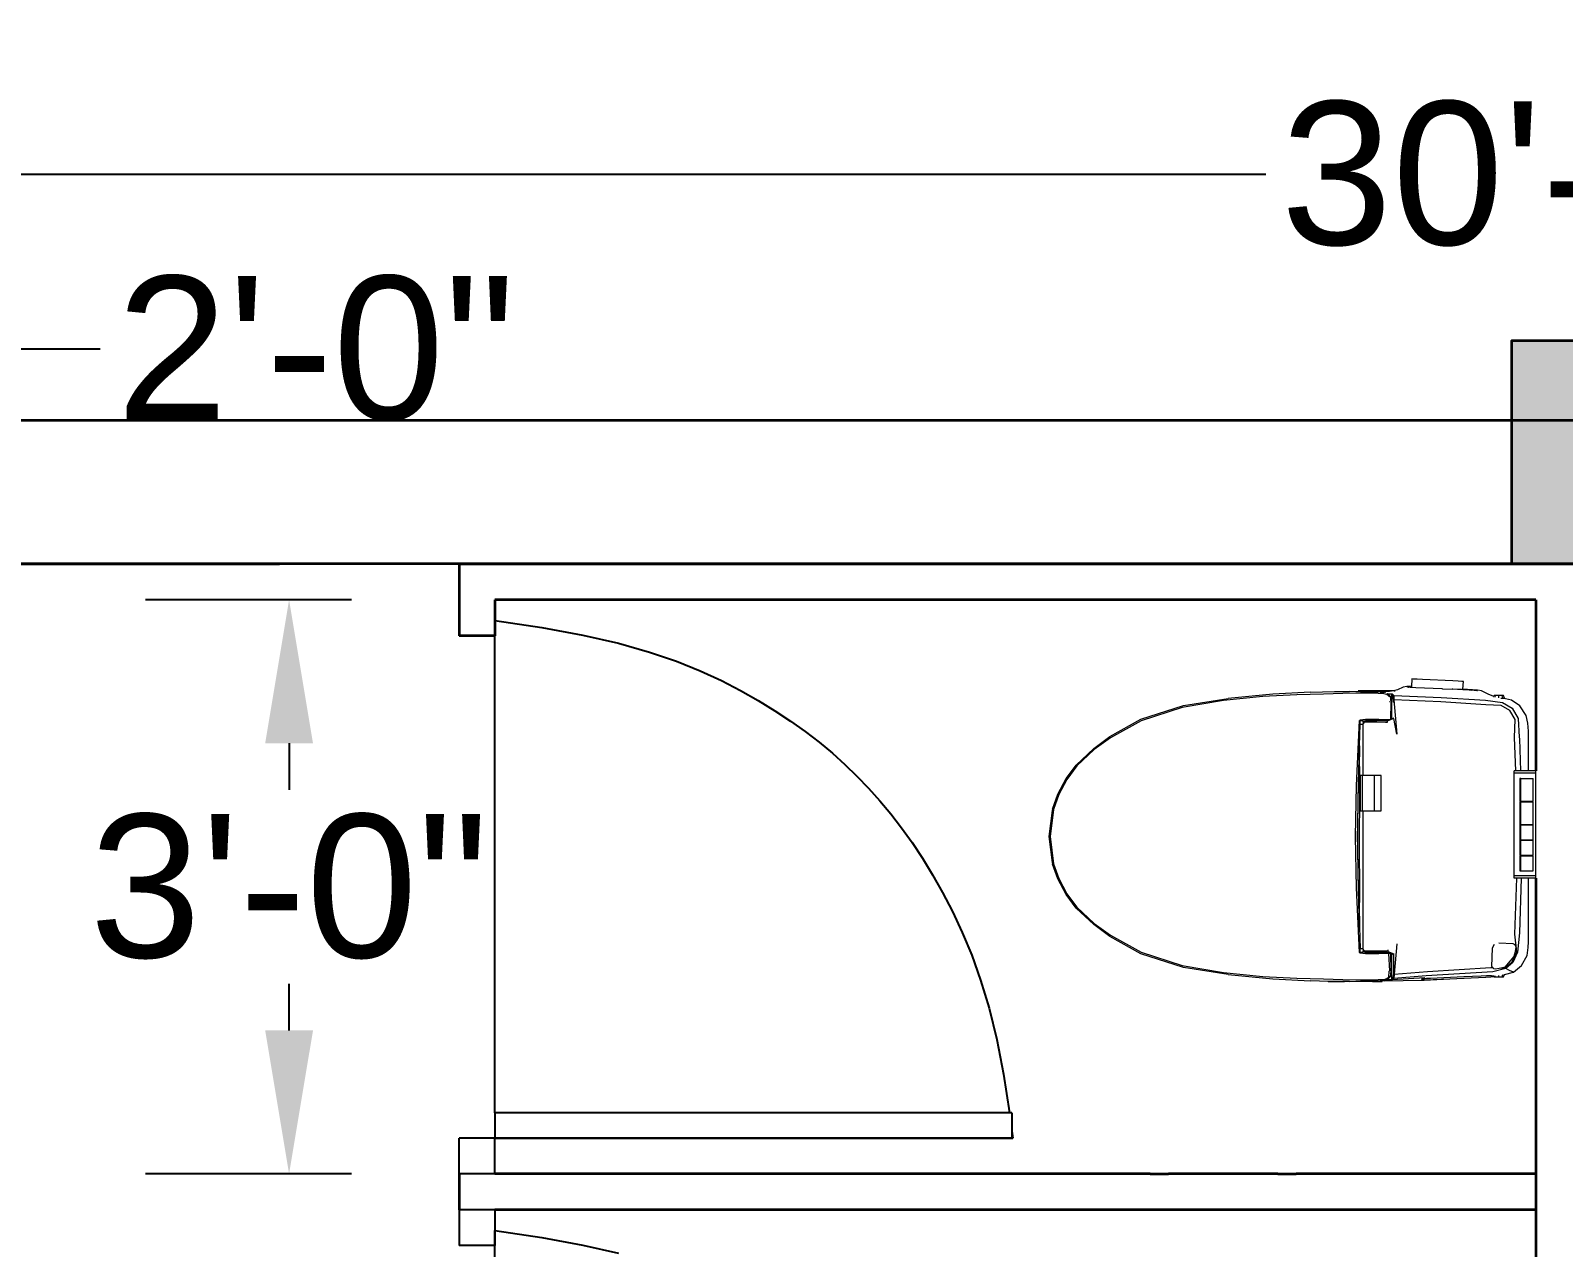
# Model space of a CAD drawing. Header units: millimetres. Extents: x 6923 to 14208, y 3430 to 4414.
# Drawn here: x 7199 to 7295.2, y 4239.2 to 4315.5 of the extents above; entities that cross this region are included whole.
import ezdxf

# ---------------------------------------------------------------- set-up
doc = ezdxf.new("R2010")
doc.units = ezdxf.units.MM
doc.layers.get('Defpoints').update_dxf_attribs({"color": 250})
for name, color, linetype, lineweight in [('dimension', 6, 'Continuous', 15), ('door', 104, 'Continuous', 25), ('Furniture', 252, 'Continuous', 0), ('hatch', 214, 'Continuous', 15), ('wall', 160, 'Continuous', 35)]:
    doc.layers.add(name, color=color, linetype=linetype, lineweight=lineweight)
doc.styles.get("Standard").update_dxf_attribs({"font": 'arial.ttf'})
doc.dimstyles.new('1 to 8', dxfattribs={"dimscale": 96, "dimtxt": 0.09375, "dimasz": 0.09375, "dimexe": 0.09375, "dimexo": 0.09375, "dimgap": 0.015625, "dimtad": 0, "dimtih": 1, "dimtoh": 1, "dimdec": 0, "dimrnd": 0.09375, "dimzin": 3, "dimdsep": 46, "dimlunit": 4, "dimtxsty": 'Standard', "dimcen": 0.09375, "dimadec": 0, "dimazin": 0, "dimtfac": 1, "dimtdec": 0, "dimtofl": 0, "dimtmove": 0, "dimatfit": 3, "dimfxl": 0.09375, "dimfxlon": 1, "dimtolj": 1, "dimtzin": 0, "dimarcsym": 0})

# ---------------------------------------------------------------- blocks, each defined once
blk = doc.blocks.new('*D51')
at = {"layer": 'Defpoints', "color": 0, "transparency": 16777216}
for p in [(7228.149, 4279.815), (7215.235, 4243.783), (7228.149, 4243.783)]:
    blk.add_point(p, dxfattribs=at)
at = {"layer": 'dimension', "color": 0, "lineweight": -2, "transparency": 16777216}
for p, q in [((7219.149, 4279.815), (7206.235, 4279.815)), ((7215.235, 4270.815), (7215.235, 4267.897)), ((7215.235, 4252.783), (7215.235, 4255.701)), ((7219.149, 4243.783), (7206.235, 4243.783))]:
    blk.add_line(p, q, dxfattribs=at)
at = {"layer": 'dimension', "color": 0, "transparency": 16777216}
for points in [[(7213.735, 4270.815), (7216.735, 4270.815), (7215.235, 4279.815)], [(7213.735, 4252.783), (7216.735, 4252.783), (7215.235, 4243.783)]]:
    blk.add_solid(points, dxfattribs=at)
at = {"layer": 'dimension', "color": 0, "transparency": 16777216, "insert": (7215.235, 4261.799), "char_height": 9, "attachment_point": 5}
blk.add_mtext('\\A1;3\'-0"', dxfattribs=at)
blk = doc.blocks.new('*D53')
at = {"layer": 'Defpoints', "color": 0, "transparency": 16777216}
for p in [(7194.38, 4295.575), (7170.697, 4291.062), (7194.38, 4291.064)]:
    blk.add_point(p, dxfattribs=at)
at = {"layer": 'dimension', "color": 0, "lineweight": -2, "transparency": 16777216}
for p, q in [((7170.697, 4295.575), (7170.697, 4304.575)), ((7194.38, 4295.575), (7194.38, 4304.575)), ((7179.697, 4295.575), (7185.38, 4295.575)), ((7194.38, 4295.575), (7203.38, 4295.575))]:
    blk.add_line(p, q, dxfattribs=at)
at = {"layer": 'dimension', "color": 0, "transparency": 16777216}
for points in [[(7179.697, 4297.075), (7179.697, 4294.075), (7170.697, 4295.575)], [(7185.38, 4297.075), (7185.38, 4294.075), (7194.38, 4295.575)]]:
    blk.add_solid(points, dxfattribs=at)
at = {"layer": 'dimension', "color": 0, "transparency": 16777216, "insert": (7216.919, 4295.575), "char_height": 9, "attachment_point": 5}
blk.add_mtext('\\A1;2\'-0"', dxfattribs=at)
blk = doc.blocks.new('*D59')
at = {"layer": 'Defpoints', "color": 0, "transparency": 16777216}
for p in [(7473.62, 4306.537), (7113.304, 4291.067), (7473.62, 4282.067)]:
    blk.add_point(p, dxfattribs=at)
at = {"layer": 'dimension', "color": 0, "lineweight": -2, "transparency": 16777216}
for p, q in [((7113.304, 4300.067), (7113.304, 4315.537)), ((7473.62, 4297.537), (7473.62, 4315.537)), ((7122.304, 4306.537), (7276.507, 4306.537)), ((7464.62, 4306.537), (7310.417, 4306.537))]:
    blk.add_line(p, q, dxfattribs=at)
at = {"layer": 'dimension', "color": 0, "transparency": 16777216}
for points in [[(7122.304, 4308.037), (7122.304, 4305.037), (7113.304, 4306.537)], [(7464.62, 4308.037), (7464.62, 4305.037), (7473.62, 4306.537)]]:
    blk.add_solid(points, dxfattribs=at)
at = {"layer": 'dimension', "color": 0, "transparency": 16777216, "insert": (7293.462, 4306.537), "char_height": 9, "attachment_point": 5}
blk.add_mtext('\\A1;30\'-0"', dxfattribs=at)

msp = doc.modelspace()

# ---------------------------------------------------------------- hatches: boundary and pattern name
at = {"layer": 'hatch'}
h = msp.add_hatch(color=5, dxfattribs=at)
h.dxf.hatch_style = 1
h.paths.add_polyline_path([(7291.931, 4296.067), (7291.931, 4282.067), (7303.931, 4282.067), (7303.931, 4296.067)])
h = msp.add_hatch(color=5, dxfattribs=at)
h.dxf.hatch_style = 1
h.paths.add_polyline_path([(7291.931, 4296.067), (7291.931, 4282.067), (7303.931, 4282.067), (7303.931, 4296.067)])

# ---------------------------------------------------------------- linework, layer by layer
at = {"layer": 'door'}
for p, q in [((7228.149, 4247.611), (7228.149, 4278.522)), ((7260.578, 4247.611), (7228.149, 4247.611)), ((7228.149, 4247.611), (7228.149, 4246.035)), ((7260.578, 4247.611), (7260.578, 4246.035)), ((7260.578, 4246.473), (7260.636, 4246.035)), ((7225.897, 4243.783), (7225.897, 4246.035)), ((7228.149, 4246.035), (7225.897, 4246.035)), ((7228.149, 4243.783), (7228.149, 4246.035)), ((7260.578, 4246.035), (7228.149, 4246.035)), ((7228.149, 4246.035), (7260.636, 4246.035)), ((7228.149, 4243.783), (7225.897, 4243.783)), ((7225.897, 4241.531), (7225.897, 4239.279)), ((7228.149, 4241.531), (7225.897, 4241.531)), ((7228.149, 4241.531), (7228.149, 4239.279)), ((7228.149, 4209.327), (7228.149, 4240.237)), ((7228.149, 4239.279), (7225.897, 4239.279))]:
    msp.add_line(p, q, dxfattribs=at)
for points in [[(7228.149, 4278.522), (7231.099, 4278.083), (7233.67, 4277.602), (7235.906, 4277.083), (7237.85, 4276.533), (7239.544, 4275.956), (7241.031, 4275.357), (7242.354, 4274.744), (7243.555, 4274.12), (7244.672, 4273.49), (7245.717, 4272.854), (7246.697, 4272.207), (7247.619, 4271.549), (7248.49, 4270.876), (7249.316, 4270.186), (7250.103, 4269.477), (7250.86, 4268.745), (7251.591, 4267.989), (7252.301, 4267.201), (7252.99, 4266.375), (7253.663, 4265.505), (7254.322, 4264.583), (7254.968, 4263.603), (7255.605, 4262.558), (7256.234, 4261.441), (7256.858, 4260.242), (7257.469, 4258.941), (7258.059, 4257.513), (7258.621, 4255.933), (7259.147, 4254.177), (7259.629, 4252.221), (7260.059, 4250.04), (7260.428, 4247.611)], [(7228.149, 4240.237), (7231.099, 4239.799), (7233.67, 4239.317), (7235.906, 4238.799)]]:
    msp.add_lwpolyline(points, dxfattribs=at)
at = {"layer": 'Furniture'}
for p, q in [((7284.762, 4274.155), (7284.525, 4274.109)), ((7285.128, 4274.337), (7284.762, 4274.155)), ((7285.363, 4274.367), (7285.128, 4274.337)), ((7285.363, 4274.367), (7285.404, 4274.349)), ((7285.41, 4274.385), (7285.404, 4274.349)), ((7285.404, 4274.349), (7285.417, 4274.344)), ((7285.442, 4274.363), (7285.41, 4274.385)), ((7285.642, 4274.372), (7285.41, 4274.385)), ((7285.417, 4274.344), (7285.439, 4274.334)), ((7285.439, 4274.334), (7285.453, 4274.328)), ((7285.48, 4274.344), (7285.442, 4274.363)), ((7285.579, 4274.316), (7285.453, 4274.328)), ((7285.531, 4274.327), (7285.48, 4274.344)), ((7285.579, 4274.316), (7285.531, 4274.327)), ((7285.59, 4274.316), (7285.579, 4274.316)), ((7285.917, 4274.299), (7285.59, 4274.316)), ((7285.669, 4274.844), (7285.642, 4274.372)), ((7285.642, 4274.372), (7285.642, 4274.371)), ((7285.642, 4274.371), (7285.642, 4274.36)), ((7285.759, 4274.839), (7285.669, 4274.844)), ((7286.003, 4274.828), (7285.759, 4274.839)), ((7287.548, 4274.233), (7285.917, 4274.299)), ((7286.337, 4274.811), (7286.003, 4274.828)), ((7288.239, 4274.719), (7286.337, 4274.811)), ((7287.586, 4274.231), (7287.548, 4274.233)), ((7287.586, 4274.231), (7288.21, 4274.203)), ((7288.21, 4274.203), (7288.21, 4274.206)), ((7288.24, 4274.202), (7288.21, 4274.203)), ((7288.573, 4274.703), (7288.239, 4274.719)), ((7288.544, 4274.189), (7288.24, 4274.202)), ((7288.789, 4274.178), (7288.544, 4274.189)), ((7288.818, 4274.691), (7288.573, 4274.703)), ((7288.764, 4274.198), (7288.79, 4274.196)), ((7288.878, 4274.174), (7288.789, 4274.178)), ((7288.79, 4274.196), (7288.88, 4274.193)), ((7288.908, 4274.686), (7288.818, 4274.691)), ((7288.878, 4274.174), (7288.879, 4274.177)), ((7289.265, 4274.157), (7288.878, 4274.174)), ((7288.88, 4274.199), (7288.908, 4274.686)), ((7289.773, 4274.151), (7288.88, 4274.199)), ((7288.88, 4274.193), (7288.88, 4274.199)), ((7289.27, 4274.156), (7289.265, 4274.157)), ((7289.27, 4274.156), (7289.276, 4274.156)), ((7289.576, 4274.132), (7289.276, 4274.156)), ((7289.276, 4274.156), (7289.407, 4274.151)), ((7289.758, 4274.105), (7289.576, 4274.132)), ((7289.714, 4274.146), (7289.644, 4274.145)), ((7289.752, 4274.148), (7289.714, 4274.146)), ((7289.773, 4274.151), (7289.752, 4274.148)), ((7289.774, 4274.116), (7289.758, 4274.105)), ((7289.774, 4274.116), (7289.773, 4274.151)), ((7289.81, 4274.142), (7289.774, 4274.116)), ((7290.051, 4274.106), (7289.81, 4274.142)), ((7268.68, 4272.319), (7271.355, 4273.176)), ((7273.864, 4273.487), (7271.265, 4273.061)), ((7271.355, 4273.176), (7274.152, 4273.617)), ((7276.32, 4273.74), (7273.864, 4273.487)), ((7276.951, 4273.893), (7274.152, 4273.617)), ((7278.464, 4273.857), (7276.32, 4273.74)), ((7279.319, 4274.021), (7276.951, 4273.893)), ((7280.129, 4273.899), (7278.464, 4273.857)), ((7279.319, 4274.021), (7280.821, 4274.055)), ((7281.35, 4273.941), (7280.129, 4273.899)), ((7280.821, 4274.055), (7281.763, 4274.054)), ((7282.162, 4273.949), (7281.35, 4273.941)), ((7282.453, 4274.044), (7281.763, 4274.054)), ((7282.721, 4273.956), (7282.162, 4273.949)), ((7282.309, 4274.109), (7282.326, 4274.109)), ((7284.525, 4274.109), (7282.309, 4274.109)), ((7282.326, 4274.109), (7282.371, 4274.109)), ((7282.434, 4274.109), (7282.371, 4274.109)), ((7282.521, 4274.109), (7282.434, 4274.109)), ((7282.727, 4274.042), (7282.453, 4274.044)), ((7283.179, 4273.952), (7282.721, 4273.956)), ((7282.748, 4274.095), (7282.727, 4274.042)), ((7282.821, 4274.042), (7282.727, 4274.042)), ((7282.836, 4274.095), (7282.748, 4274.095)), ((7282.821, 4274.042), (7282.836, 4274.095)), ((7282.963, 4274.041), (7282.821, 4274.042)), ((7283.046, 4274.095), (7282.836, 4274.095)), ((7283.046, 4274.039), (7282.963, 4274.041)), ((7283.046, 4274.039), (7283.046, 4274.095)), ((7283.256, 4274.095), (7283.046, 4274.095)), ((7283.266, 4274.033), (7283.046, 4274.039)), ((7283.564, 4273.953), (7283.179, 4273.952)), ((7283.274, 4274.034), (7283.256, 4274.095)), ((7283.343, 4274.095), (7283.256, 4274.095)), ((7283.274, 4274.034), (7283.266, 4274.033)), ((7283.365, 4274.031), (7283.274, 4274.034)), ((7283.364, 4274.044), (7283.343, 4274.095)), ((7284.264, 4274.058), (7283.364, 4274.044)), ((7283.367, 4274.036), (7283.364, 4274.044)), ((7283.687, 4274.027), (7283.365, 4274.031)), ((7283.564, 4273.953), (7283.905, 4273.942)), ((7283.687, 4274.027), (7283.909, 4274.012)), ((7283.905, 4273.942), (7284.091, 4273.884)), ((7283.909, 4274.012), (7283.956, 4274.009)), ((7284.032, 4273.992), (7283.956, 4274.009)), ((7284.224, 4273.761), (7284.091, 4273.884)), ((7284.125, 4273.935), (7284.433, 4273.922)), ((7284.153, 4273.923), (7284.145, 4273.927)), ((7284.185, 4273.89), (7284.153, 4273.923)), ((7284.19, 4273.885), (7284.185, 4273.89)), ((7284.388, 4273.876), (7284.19, 4273.885)), ((7284.306, 4273.766), (7284.19, 4273.885)), ((7284.224, 4273.761), (7284.306, 4273.766)), ((7284.256, 4273.438), (7284.266, 4273.438)), ((7284.263, 4273.409), (7284.259, 4273.409)), ((7284.525, 4274.109), (7284.264, 4274.058)), ((7284.306, 4273.766), (7284.351, 4273.4)), ((7284.351, 4273.4), (7284.335, 4272.307)), ((7284.388, 4273.876), (7284.433, 4273.922)), ((7284.388, 4273.876), (7284.396, 4272.335)), ((7284.489, 4273.777), (7284.388, 4273.876)), ((7284.433, 4273.922), (7284.537, 4273.818)), ((7284.489, 4273.777), (7284.537, 4273.818)), ((7284.517, 4273.499), (7284.489, 4273.777)), ((7284.516, 4273.398), (7284.517, 4273.499)), ((7284.516, 4273.398), (7284.538, 4273.396)), ((7284.557, 4274.109), (7284.525, 4274.109)), ((7284.537, 4273.818), (7287.519, 4273.688)), ((7284.537, 4273.818), (7284.538, 4273.536)), ((7284.538, 4273.536), (7284.726, 4271.38)), ((7287.484, 4273.41), (7284.538, 4273.536)), ((7284.602, 4274.109), (7284.557, 4274.109)), ((7284.557, 4274.109), (7284.602, 4274.109)), ((7284.602, 4274.109), (7284.619, 4274.109)), ((7284.619, 4274.109), (7284.602, 4274.109)), ((7290.323, 4273.231), (7287.484, 4273.41)), ((7287.519, 4273.688), (7290.286, 4273.514)), ((7289.775, 4274.084), (7289.775, 4274.088)), ((7289.808, 4274.085), (7289.808, 4274.081)), ((7290.452, 4273.885), (7290.051, 4274.106)), ((7290.286, 4273.514), (7291.361, 4273.361)), ((7291.281, 4273.179), (7290.323, 4273.231)), ((7290.81, 4273.75), (7290.452, 4273.885)), ((7290.804, 4273.736), (7290.81, 4273.75)), ((7290.829, 4273.799), (7290.81, 4273.75)), ((7290.916, 4273.799), (7290.829, 4273.799)), ((7290.892, 4273.711), (7290.916, 4273.799)), ((7291.127, 4273.799), (7290.916, 4273.799)), ((7291.127, 4273.659), (7291.127, 4273.799)), ((7291.337, 4273.799), (7291.127, 4273.799)), ((7291.256, 4273.633), (7291.362, 4273.633)), ((7291.828, 4272.876), (7291.281, 4273.179)), ((7291.384, 4273.633), (7291.337, 4273.799)), ((7291.424, 4273.799), (7291.337, 4273.799)), ((7291.361, 4273.361), (7291.975, 4273.018)), ((7291.921, 4273.518), (7291.362, 4273.633)), ((7291.362, 4273.633), (7291.384, 4273.633)), ((7291.384, 4273.633), (7291.491, 4273.633)), ((7291.491, 4273.633), (7291.424, 4273.799)), ((7292.457, 4273.155), (7291.921, 4273.518)), ((7292.854, 4272.546), (7292.457, 4273.155)), ((7266.72, 4271.231), (7268.68, 4272.319)), ((7268.686, 4272.219), (7266.761, 4271.157)), ((7271.265, 4273.061), (7268.686, 4272.219)), ((7282.191, 4268.168), (7282.382, 4272.244)), ((7282.414, 4272.249), (7282.382, 4272.244)), ((7282.424, 4272.25), (7282.414, 4272.249)), ((7282.755, 4272.296), (7282.424, 4272.25)), ((7282.424, 4272.25), (7282.433, 4272.224)), ((7282.426, 4272), (7282.433, 4272.224)), ((7282.433, 4272.224), (7282.86, 4272.231)), ((7282.755, 4272.296), (7282.761, 4272.298)), ((7282.755, 4272.296), (7282.755, 4272.298)), ((7282.756, 4272.243), (7282.842, 4272.243)), ((7283.253, 4272.298), (7282.761, 4272.298)), ((7282.842, 4272.243), (7283.044, 4272.243)), ((7282.86, 4272.231), (7283.106, 4272.231)), ((7283.044, 4272.243), (7283.132, 4272.243)), ((7283.106, 4272.231), (7283.432, 4272.231)), ((7283.132, 4272.243), (7283.171, 4272.243)), ((7283.171, 4272.243), (7283.192, 4272.243)), ((7283.192, 4272.243), (7283.461, 4272.243)), ((7283.591, 4272.298), (7283.253, 4272.298)), ((7283.432, 4272.231), (7283.716, 4272.231)), ((7283.461, 4272.243), (7283.599, 4272.243)), ((7283.591, 4272.298), (7283.936, 4272.298)), ((7283.599, 4272.243), (7283.694, 4272.243)), ((7283.694, 4272.243), (7283.756, 4272.243)), ((7283.716, 4272.231), (7283.913, 4272.231)), ((7283.756, 4272.243), (7283.804, 4272.243)), ((7283.804, 4272.243), (7283.966, 4272.243)), ((7283.913, 4272.231), (7283.954, 4272.231)), ((7283.936, 4272.298), (7284.21, 4272.298)), ((7283.954, 4272.231), (7284.071, 4272.231)), ((7283.966, 4272.243), (7283.969, 4272.243)), ((7283.969, 4272.243), (7284.096, 4272.243)), ((7284.071, 4272.231), (7284.113, 4272.243)), ((7284.096, 4272.243), (7284.113, 4272.243)), ((7284.113, 4272.243), (7284.194, 4272.243)), ((7284.537, 4272.359), (7284.118, 4272.189)), ((7284.118, 4272.209), (7284.194, 4272.243)), ((7284.118, 4272.209), (7284.118, 4272.189)), ((7284.194, 4272.243), (7284.241, 4272.264)), ((7284.21, 4272.298), (7284.241, 4272.298)), ((7284.241, 4272.28), (7284.303, 4272.298)), ((7284.241, 4272.298), (7284.303, 4272.298)), ((7284.241, 4272.274), (7284.288, 4272.286)), ((7284.241, 4272.264), (7284.288, 4272.286)), ((7284.288, 4272.286), (7284.314, 4272.298)), ((7284.303, 4272.298), (7284.314, 4272.298)), ((7284.314, 4272.298), (7284.335, 4272.307)), ((7284.335, 4272.307), (7284.396, 4272.335)), ((7284.396, 4272.335), (7284.479, 4272.373)), ((7284.479, 4272.373), (7284.484, 4272.374)), ((7284.484, 4272.374), (7284.486, 4272.375)), ((7284.486, 4272.375), (7284.504, 4272.384)), ((7284.537, 4272.359), (7284.504, 4272.384)), ((7284.726, 4271.38), (7284.537, 4272.359)), ((7292.152, 4272.302), (7291.828, 4272.876)), ((7291.975, 4273.018), (7292.347, 4272.368)), ((7292.121, 4271.163), (7292.152, 4272.302)), ((7292.347, 4272.368), (7292.41, 4271.187)), ((7292.958, 4272.066), (7292.854, 4272.546)), ((7265.715, 4270.487), (7266.72, 4271.231)), ((7282.388, 4270.651), (7282.425, 4271.983)), ((7282.425, 4271.983), (7282.426, 4272)), ((7282.455, 4271.983), (7282.425, 4271.983)), ((7282.594, 4271.983), (7282.455, 4271.983)), ((7282.576, 4272.15), (7282.605, 4272.15)), ((7282.594, 4271.983), (7282.699, 4272.142)), ((7282.594, 4271.983), (7282.594, 4268.782)), ((7283.479, 4272.163), (7282.605, 4272.15)), ((7282.605, 4272.15), (7282.699, 4272.142)), ((7282.699, 4272.142), (7283.361, 4272.15)), ((7283.361, 4272.15), (7284.028, 4272.142)), ((7284.028, 4272.142), (7284.038, 4272.142)), ((7284.038, 4272.142), (7284.118, 4272.143)), ((7284.118, 4272.189), (7284.118, 4272.163)), ((7284.118, 4272.163), (7284.118, 4272.156)), ((7284.118, 4272.156), (7284.118, 4272.143)), ((7284.118, 4272.143), (7284.118, 4272.118)), ((7292.991, 4271.572), (7292.958, 4272.066)), ((7292.991, 4269.088), (7292.991, 4271.572)), ((7264.607, 4269.446), (7265.715, 4270.487)), ((7265.748, 4270.412), (7264.659, 4269.4)), ((7266.761, 4271.157), (7265.748, 4270.412)), ((7282.322, 4268.315), (7282.388, 4270.651)), ((7282.388, 4270.651), (7282.392, 4270.485)), ((7282.392, 4269.964), (7282.388, 4270.651)), ((7282.392, 4270.485), (7282.392, 4269.964)), ((7292.199, 4269.088), (7292.121, 4271.163)), ((7292.41, 4271.187), (7292.42, 4271.081)), ((7292.42, 4271.081), (7292.489, 4269.088)), ((7263.979, 4268.597), (7264.607, 4269.446)), ((7264.659, 4269.4), (7264.025, 4268.545)), ((7282.399, 4268.782), (7282.392, 4269.964)), ((7263.46, 4267.615), (7263.979, 4268.597)), ((7264.025, 4268.545), (7263.522, 4267.595)), ((7282.442, 4268.782), (7282.399, 4268.782)), ((7282.401, 4268.287), (7282.399, 4268.782)), ((7282.442, 4266.575), (7282.442, 4268.782)), ((7282.455, 4268.782), (7282.442, 4268.782)), ((7282.585, 4268.782), (7282.455, 4268.782)), ((7282.585, 4266.575), (7282.585, 4268.782)), ((7282.594, 4268.782), (7282.585, 4268.782)), ((7283.336, 4268.782), (7282.594, 4268.782)), ((7283.336, 4266.575), (7283.336, 4268.782)), ((7283.346, 4268.782), (7283.336, 4268.782)), ((7283.757, 4268.782), (7283.346, 4268.782)), ((7283.757, 4266.575), (7283.757, 4268.782)), ((7292.098, 4268.956), (7292.098, 4269.088)), ((7292.199, 4269.088), (7292.098, 4269.088)), ((7292.098, 4268.572), (7292.098, 4268.956)), ((7292.098, 4268.956), (7293.458, 4268.956)), ((7292.098, 4264.974), (7292.098, 4268.572)), ((7292.398, 4269.088), (7292.199, 4269.088)), ((7292.489, 4269.088), (7292.398, 4269.088)), ((7292.502, 4268.597), (7292.452, 4268.597)), ((7292.452, 4268.597), (7292.452, 4268.572)), ((7292.452, 4268.572), (7292.452, 4267.171)), ((7292.502, 4269.088), (7292.489, 4269.088)), ((7292.682, 4269.088), (7292.502, 4269.088)), ((7292.502, 4268.597), (7293.29, 4268.597)), ((7292.502, 4268.572), (7292.502, 4268.597)), ((7292.502, 4267.171), (7292.502, 4268.572)), ((7292.726, 4269.088), (7292.682, 4269.088)), ((7292.842, 4269.088), (7292.726, 4269.088)), ((7292.906, 4269.088), (7292.842, 4269.088)), ((7292.93, 4269.088), (7292.906, 4269.088)), ((7292.949, 4269.088), (7292.93, 4269.088)), ((7292.956, 4269.088), (7292.949, 4269.088)), ((7292.991, 4269.088), (7292.956, 4269.088)), ((7293.458, 4269.088), (7292.991, 4269.088)), ((7293.29, 4268.572), (7293.29, 4268.597)), ((7293.29, 4267.171), (7293.29, 4268.572)), ((7293.458, 4268.956), (7293.458, 4269.088)), ((7293.458, 4268.572), (7293.458, 4268.956)), ((7293.458, 4262.847), (7293.458, 4268.572)), ((7263.126, 4266.684), (7263.46, 4267.615)), ((7263.522, 4267.595), (7263.189, 4266.661)), ((7282.134, 4264.957), (7282.191, 4268.168)), ((7282.307, 4268.248), (7282.291, 4267.21)), ((7282.301, 4267.066), (7282.321, 4268.253)), ((7282.321, 4268.253), (7282.322, 4268.315)), ((7282.399, 4266.575), (7282.401, 4268.287)), ((7263.111, 4266.581), (7262.901, 4264.957)), ((7263.189, 4266.661), (7262.985, 4264.957)), ((7263.126, 4266.684), (7263.111, 4266.581)), ((7282.291, 4267.21), (7282.268, 4265.643)), ((7282.277, 4265.643), (7282.301, 4267.066)), ((7282.398, 4265.643), (7282.399, 4266.575)), ((7282.399, 4266.575), (7282.442, 4266.575)), ((7282.442, 4266.575), (7282.455, 4266.575)), ((7282.455, 4266.575), (7282.585, 4266.575)), ((7282.585, 4266.575), (7282.594, 4266.575)), ((7282.594, 4266.575), (7282.594, 4257.931)), ((7282.594, 4266.575), (7283.336, 4266.575)), ((7283.336, 4266.575), (7283.346, 4266.575)), ((7283.346, 4266.575), (7283.757, 4266.575)), ((7292.452, 4267.171), (7292.502, 4267.171)), ((7292.502, 4267.141), (7292.452, 4267.141)), ((7292.452, 4267.141), (7292.452, 4265.715)), ((7292.502, 4267.171), (7293.29, 4267.171)), ((7292.502, 4265.715), (7292.502, 4267.141)), ((7292.502, 4267.141), (7293.29, 4267.141)), ((7293.29, 4265.715), (7293.29, 4267.141)), ((7282.268, 4265.643), (7282.258, 4264.957)), ((7282.266, 4264.957), (7282.277, 4265.643)), ((7282.398, 4265.229), (7282.398, 4265.643)), ((7292.452, 4265.715), (7292.502, 4265.715)), ((7292.502, 4265.689), (7292.452, 4265.689)), ((7292.452, 4265.689), (7292.452, 4264.746)), ((7292.502, 4265.715), (7293.29, 4265.715)), ((7292.502, 4264.746), (7292.502, 4265.689)), ((7292.502, 4265.689), (7293.29, 4265.689)), ((7293.29, 4264.746), (7293.29, 4265.689)), ((7262.901, 4264.957), (7263.111, 4263.333)), ((7262.985, 4264.957), (7263.189, 4263.253)), ((7282.191, 4261.746), (7282.134, 4264.957)), ((7282.258, 4264.957), (7282.268, 4264.271)), ((7282.277, 4264.271), (7282.266, 4264.957)), ((7282.398, 4264.958), (7282.398, 4265.229)), ((7282.398, 4264.271), (7282.398, 4264.958)), ((7292.098, 4262.847), (7292.098, 4264.974)), ((7292.452, 4264.746), (7292.502, 4264.746)), ((7292.502, 4264.726), (7292.452, 4264.726)), ((7292.452, 4264.726), (7292.452, 4263.784)), ((7292.502, 4264.746), (7293.29, 4264.746)), ((7292.502, 4263.784), (7292.502, 4264.726)), ((7292.502, 4264.726), (7293.29, 4264.726)), ((7293.29, 4263.784), (7293.29, 4264.726)), ((7282.268, 4264.271), (7282.291, 4262.704)), ((7282.301, 4262.848), (7282.277, 4264.271)), ((7282.401, 4261.627), (7282.398, 4264.271)), ((7292.452, 4263.784), (7292.502, 4263.784)), ((7292.502, 4263.753), (7292.452, 4263.753)), ((7292.452, 4263.753), (7292.452, 4262.847)), ((7292.502, 4263.784), (7293.29, 4263.784)), ((7292.502, 4263.753), (7293.29, 4263.753)), ((7292.502, 4262.847), (7292.502, 4263.753)), ((7293.29, 4262.847), (7293.29, 4263.753)), ((7263.111, 4263.333), (7263.126, 4263.23)), ((7263.46, 4262.299), (7263.126, 4263.23)), ((7263.189, 4263.253), (7263.522, 4262.319)), ((7282.291, 4262.704), (7282.307, 4261.666)), ((7282.321, 4261.661), (7282.301, 4262.848)), ((7292.098, 4262.5), (7292.098, 4262.847)), ((7292.452, 4262.847), (7292.452, 4262.81)), ((7292.452, 4262.81), (7292.502, 4262.81)), ((7292.502, 4262.81), (7292.502, 4262.847)), ((7292.502, 4262.81), (7293.29, 4262.81)), ((7293.29, 4262.81), (7293.29, 4262.847)), ((7293.458, 4262.5), (7293.458, 4262.847)), ((7263.979, 4261.317), (7263.46, 4262.299)), ((7263.522, 4262.319), (7264.025, 4261.369)), ((7282.382, 4257.67), (7282.191, 4261.746)), ((7282.322, 4261.599), (7282.321, 4261.661)), ((7282.392, 4259.95), (7282.401, 4261.627)), ((7292.098, 4262.349), (7292.098, 4262.5)), ((7293.458, 4262.5), (7292.098, 4262.5)), ((7292.256, 4262.349), (7292.098, 4262.349)), ((7292.129, 4258.826), (7292.256, 4262.349)), ((7292.414, 4262.349), (7292.256, 4262.349)), ((7292.54, 4262.349), (7292.414, 4262.349)), ((7292.54, 4262.349), (7292.426, 4258.902)), ((7292.563, 4262.349), (7292.54, 4262.349)), ((7292.668, 4262.349), (7292.563, 4262.349)), ((7292.753, 4262.349), (7292.668, 4262.349)), ((7292.831, 4262.349), (7292.753, 4262.349)), ((7292.876, 4262.349), (7292.831, 4262.349)), ((7292.923, 4262.349), (7292.876, 4262.349)), ((7292.946, 4262.349), (7292.923, 4262.349)), ((7292.978, 4262.349), (7292.946, 4262.349)), ((7292.991, 4262.349), (7292.978, 4262.349)), ((7292.991, 4258.348), (7292.991, 4262.349)), ((7293.458, 4262.349), (7292.991, 4262.349)), ((7293.458, 4262.349), (7293.458, 4262.5)), ((7264.607, 4260.468), (7263.979, 4261.317)), ((7264.025, 4261.369), (7264.659, 4260.514)), ((7282.388, 4259.263), (7282.322, 4261.599)), ((7265.715, 4259.427), (7264.607, 4260.468)), ((7264.659, 4260.514), (7265.748, 4259.502)), ((7282.388, 4259.263), (7282.392, 4259.95)), ((7282.392, 4259.95), (7282.392, 4259.429)), ((7266.72, 4258.683), (7265.715, 4259.427)), ((7265.748, 4259.502), (7266.761, 4258.757)), ((7266.761, 4258.757), (7268.686, 4257.695)), ((7282.392, 4259.429), (7282.388, 4259.263)), ((7282.388, 4259.263), (7282.426, 4257.931)), ((7292.257, 4257.719), (7292.129, 4258.826)), ((7292.426, 4258.902), (7292.306, 4257.705)), ((7268.68, 4257.595), (7266.72, 4258.683)), ((7282.426, 4257.931), (7282.455, 4257.931)), ((7282.427, 4257.914), (7282.426, 4257.931)), ((7282.433, 4257.689), (7282.427, 4257.914)), ((7282.455, 4257.931), (7282.594, 4257.931)), ((7282.699, 4257.772), (7282.594, 4257.931)), ((7282.699, 4257.772), (7282.605, 4257.764)), ((7282.741, 4257.771), (7282.699, 4257.772)), ((7283.361, 4257.764), (7282.741, 4257.771)), ((7284.01, 4257.772), (7283.361, 4257.764)), ((7284.028, 4257.772), (7284.01, 4257.772)), ((7284.171, 4257.77), (7284.028, 4257.772)), ((7284.171, 4257.838), (7284.171, 4257.81)), ((7284.171, 4257.81), (7284.171, 4257.77)), ((7284.171, 4257.77), (7284.171, 4257.746)), ((7284.727, 4258.23), (7284.558, 4256.321)), ((7290.718, 4257.955), (7290.678, 4256.794)), ((7290.833, 4258.176), (7290.718, 4257.955)), ((7292.032, 4258.228), (7291.135, 4258.258)), ((7292.161, 4258.152), (7292.032, 4258.228)), ((7292.218, 4258.018), (7292.161, 4258.152)), ((7292.166, 4257.755), (7292.218, 4258.018)), ((7292.91, 4257.492), (7292.965, 4257.99)), ((7292.965, 4257.99), (7292.991, 4258.348)), ((7271.355, 4256.738), (7268.68, 4257.595)), ((7268.686, 4257.695), (7271.265, 4256.853)), ((7271.265, 4256.853), (7273.864, 4256.427)), ((7282.382, 4257.67), (7282.414, 4257.665)), ((7282.414, 4257.665), (7282.424, 4257.664)), ((7282.433, 4257.689), (7282.424, 4257.664)), ((7282.424, 4257.664), (7282.761, 4257.616)), ((7282.721, 4257.685), (7282.433, 4257.689)), ((7282.605, 4257.764), (7282.576, 4257.764)), ((7282.738, 4257.762), (7282.605, 4257.764)), ((7282.86, 4257.683), (7282.721, 4257.685)), ((7283.479, 4257.75), (7282.738, 4257.762)), ((7282.842, 4257.671), (7282.756, 4257.671)), ((7282.761, 4257.616), (7283.253, 4257.616)), ((7283.044, 4257.671), (7282.842, 4257.671)), ((7283.106, 4257.683), (7282.86, 4257.683)), ((7283.132, 4257.671), (7283.044, 4257.671)), ((7283.432, 4257.683), (7283.106, 4257.683)), ((7283.171, 4257.671), (7283.132, 4257.671)), ((7283.192, 4257.671), (7283.171, 4257.671)), ((7283.461, 4257.671), (7283.192, 4257.671)), ((7283.253, 4257.616), (7283.591, 4257.616)), ((7283.716, 4257.683), (7283.432, 4257.683)), ((7283.599, 4257.671), (7283.461, 4257.671)), ((7283.58, 4257.75), (7283.479, 4257.75)), ((7283.936, 4257.616), (7283.591, 4257.616)), ((7283.694, 4257.671), (7283.599, 4257.671)), ((7283.756, 4257.671), (7283.694, 4257.671)), ((7283.913, 4257.683), (7283.716, 4257.683)), ((7283.804, 4257.671), (7283.756, 4257.671)), ((7283.966, 4257.671), (7283.804, 4257.671)), ((7283.929, 4257.683), (7283.913, 4257.683)), ((7284.071, 4257.683), (7283.929, 4257.683)), ((7284.21, 4257.616), (7283.936, 4257.616)), ((7283.969, 4257.671), (7283.966, 4257.671)), ((7284.096, 4257.671), (7283.969, 4257.671)), ((7284.113, 4257.671), (7284.071, 4257.683)), ((7284.113, 4257.671), (7284.096, 4257.671)), ((7284.113, 4257.671), (7284.241, 4257.671)), ((7284.171, 4257.746), (7284.537, 4257.586)), ((7284.177, 4257.709), (7284.171, 4257.746)), ((7284.268, 4257.671), (7284.177, 4257.709)), ((7284.21, 4257.616), (7284.261, 4256.525)), ((7284.241, 4257.616), (7284.21, 4257.616)), ((7284.241, 4257.671), (7284.268, 4257.671)), ((7284.315, 4257.621), (7284.241, 4257.64)), ((7284.303, 4257.616), (7284.241, 4257.634)), ((7284.303, 4257.616), (7284.241, 4257.616)), ((7284.315, 4257.651), (7284.268, 4257.671)), ((7284.315, 4257.616), (7284.303, 4257.616)), ((7284.315, 4257.651), (7284.315, 4257.621)), ((7284.396, 4257.617), (7284.315, 4257.651)), ((7284.335, 4257.616), (7284.315, 4257.621)), ((7284.315, 4257.621), (7284.315, 4257.616)), ((7284.335, 4257.616), (7284.315, 4257.616)), ((7284.335, 4257.616), (7284.351, 4256.514)), ((7284.396, 4257.617), (7284.39, 4255.994)), ((7284.428, 4257.604), (7284.396, 4257.617)), ((7284.485, 4257.579), (7284.428, 4257.604)), ((7284.485, 4257.579), (7284.487, 4257.579)), ((7284.487, 4257.579), (7284.504, 4257.572)), ((7284.504, 4257.572), (7284.537, 4257.586)), ((7284.533, 4256.516), (7284.537, 4257.586)), ((7291.536, 4256.72), (7291.966, 4257.082)), ((7291.553, 4256.786), (7291.737, 4257)), ((7292.006, 4257.052), (7291.56, 4256.677)), ((7291.737, 4257), (7292.101, 4257.421)), ((7291.966, 4257.082), (7292.257, 4257.719)), ((7292.306, 4257.705), (7292.006, 4257.052)), ((7292.041, 4256.452), (7292.546, 4256.866)), ((7292.101, 4257.421), (7292.123, 4257.533)), ((7292.123, 4257.533), (7292.146, 4257.651)), ((7292.146, 4257.651), (7292.166, 4257.755)), ((7292.306, 4257.705), (7292.257, 4257.719)), ((7292.546, 4256.866), (7292.91, 4257.492)), ((7274.152, 4256.297), (7271.355, 4256.738)), ((7273.864, 4256.427), (7276.32, 4256.174)), ((7274.152, 4256.297), (7276.951, 4256.021)), ((7276.32, 4256.174), (7278.464, 4256.057)), ((7276.951, 4256.021), (7279.319, 4255.893)), ((7278.464, 4256.057), (7280.129, 4256.015)), ((7280.444, 4255.867), (7279.319, 4255.893)), ((7280.129, 4256.015), (7281.35, 4255.973)), ((7280.454, 4255.846), (7280.444, 4255.867)), ((7280.448, 4255.867), (7280.444, 4255.867)), ((7280.448, 4255.867), (7280.454, 4255.856)), ((7280.453, 4255.867), (7280.448, 4255.867)), ((7280.453, 4255.867), (7280.454, 4255.856)), ((7280.821, 4255.859), (7280.453, 4255.867)), ((7281.119, 4255.859), (7280.454, 4255.846)), ((7280.454, 4255.856), (7280.454, 4255.846)), ((7280.466, 4255.833), (7280.454, 4255.846)), ((7280.466, 4255.833), (7282.453, 4255.87)), ((7281.119, 4255.859), (7280.821, 4255.859)), ((7281.3, 4255.859), (7281.119, 4255.859)), ((7281.763, 4255.86), (7281.3, 4255.859)), ((7281.35, 4255.973), (7282.162, 4255.965)), ((7281.763, 4255.86), (7282.453, 4255.87)), ((7282.162, 4255.965), (7282.721, 4255.958)), ((7282.453, 4255.87), (7282.963, 4255.873)), ((7282.721, 4255.958), (7283.179, 4255.962)), ((7282.963, 4255.873), (7283.199, 4255.879)), ((7283.179, 4255.962), (7283.564, 4255.961)), ((7283.199, 4255.879), (7283.288, 4255.881)), ((7283.199, 4255.879), (7283.208, 4255.856)), ((7283.208, 4255.856), (7283.295, 4255.856)), ((7283.288, 4255.881), (7283.365, 4255.883)), ((7283.295, 4255.856), (7283.288, 4255.881)), ((7283.295, 4255.856), (7283.505, 4255.856)), ((7283.365, 4255.883), (7283.505, 4255.885)), ((7283.505, 4255.885), (7283.687, 4255.887)), ((7283.505, 4255.856), (7283.505, 4255.885)), ((7283.505, 4255.856), (7283.716, 4255.856)), ((7283.905, 4255.972), (7283.564, 4255.961)), ((7283.725, 4255.889), (7283.687, 4255.887)), ((7283.716, 4255.856), (7283.725, 4255.889)), ((7283.716, 4255.856), (7283.803, 4255.856)), ((7283.777, 4255.893), (7283.725, 4255.889)), ((7283.819, 4255.896), (7283.777, 4255.893)), ((7283.777, 4255.893), (7283.818, 4255.894)), ((7283.803, 4255.856), (7283.818, 4255.894)), ((7283.818, 4255.894), (7286.442, 4255.941)), ((7283.818, 4255.894), (7283.819, 4255.896)), ((7283.884, 4255.9), (7283.819, 4255.896)), ((7283.956, 4255.905), (7283.884, 4255.9)), ((7284.091, 4256.03), (7283.905, 4255.972)), ((7283.956, 4255.905), (7283.958, 4255.906)), ((7283.958, 4255.906), (7283.961, 4255.906)), ((7283.961, 4255.906), (7284.033, 4255.939)), ((7284.431, 4255.952), (7284.033, 4255.939)), ((7284.091, 4256.03), (7284.224, 4256.153)), ((7284.142, 4255.986), (7284.145, 4255.987)), ((7284.145, 4255.987), (7284.39, 4255.994)), ((7284.145, 4255.987), (7284.153, 4255.991)), ((7284.153, 4255.991), (7284.306, 4256.148)), ((7284.224, 4256.153), (7284.256, 4256.476)), ((7284.306, 4256.148), (7284.224, 4256.153)), ((7284.256, 4256.476), (7284.259, 4256.505)), ((7284.266, 4256.476), (7284.256, 4256.476)), ((7284.259, 4256.505), (7284.261, 4256.525)), ((7284.259, 4256.505), (7284.263, 4256.505)), ((7284.351, 4256.514), (7284.306, 4256.148)), ((7284.39, 4255.994), (7284.504, 4256.08)), ((7284.39, 4255.994), (7284.431, 4255.952)), ((7286.488, 4256.084), (7284.431, 4255.952)), ((7284.552, 4256.041), (7284.431, 4255.952)), ((7284.504, 4256.08), (7284.533, 4256.357)), ((7284.552, 4256.041), (7284.504, 4256.08)), ((7284.533, 4256.516), (7284.527, 4256.515)), ((7284.533, 4256.357), (7284.533, 4256.516)), ((7284.533, 4256.357), (7284.558, 4256.321)), ((7284.558, 4256.321), (7284.552, 4256.041)), ((7286.564, 4256.212), (7284.552, 4256.041)), ((7284.558, 4256.321), (7286.661, 4256.491)), ((7286.363, 4256.025), (7286.276, 4256.014)), ((7286.276, 4256.014), (7286.317, 4255.97)), ((7286.317, 4255.97), (7286.351, 4255.965)), ((7286.351, 4255.965), (7286.45, 4255.967)), ((7286.471, 4256.03), (7286.363, 4256.025)), ((7286.442, 4255.941), (7288.046, 4256.031)), ((7286.45, 4255.967), (7286.602, 4255.97)), ((7286.593, 4256.041), (7286.471, 4256.03)), ((7290.746, 4256.458), (7286.564, 4256.212)), ((7286.839, 4256.054), (7286.593, 4256.041)), ((7286.602, 4255.97), (7287.017, 4255.986)), ((7286.661, 4256.491), (7290.637, 4256.729)), ((7288.925, 4256.149), (7286.839, 4256.054)), ((7287.017, 4255.986), (7288.046, 4256.031)), ((7288.046, 4256.031), (7290.302, 4256.131)), ((7290.027, 4256.199), (7288.925, 4256.149)), ((7290.358, 4256.211), (7290.027, 4256.199)), ((7290.302, 4256.131), (7290.307, 4256.131)), ((7290.307, 4256.131), (7290.62, 4256.147)), ((7290.573, 4256.215), (7290.358, 4256.211)), ((7290.668, 4256.212), (7290.573, 4256.215)), ((7290.62, 4256.147), (7290.825, 4256.163)), ((7290.637, 4256.729), (7290.744, 4256.728)), ((7290.748, 4256.197), (7290.668, 4256.212)), ((7290.678, 4256.794), (7290.703, 4256.769)), ((7290.703, 4256.769), (7290.744, 4256.728)), ((7290.744, 4256.728), (7290.749, 4256.723)), ((7291.56, 4256.677), (7290.746, 4256.458)), ((7290.802, 4256.186), (7290.748, 4256.197)), ((7290.749, 4256.723), (7290.792, 4256.68)), ((7290.792, 4256.68), (7290.931, 4256.655)), ((7290.802, 4256.186), (7290.816, 4256.187)), ((7290.817, 4256.184), (7290.802, 4256.186)), ((7290.809, 4256.204), (7290.811, 4256.199)), ((7290.811, 4256.199), (7290.816, 4256.187)), ((7290.816, 4256.187), (7290.905, 4256.192)), ((7290.816, 4256.187), (7290.817, 4256.184)), ((7290.864, 4256.174), (7290.817, 4256.184)), ((7290.825, 4256.163), (7290.832, 4256.164)), ((7290.825, 4256.163), (7290.829, 4256.154)), ((7290.829, 4256.154), (7290.916, 4256.154)), ((7290.832, 4256.164), (7290.864, 4256.174)), ((7290.903, 4256.201), (7290.9, 4256.213)), ((7290.905, 4256.192), (7290.903, 4256.201)), ((7290.916, 4256.154), (7290.905, 4256.192)), ((7290.916, 4256.154), (7291.127, 4256.154)), ((7290.931, 4256.655), (7291.146, 4256.7)), ((7291.127, 4256.154), (7291.127, 4256.232)), ((7291.127, 4256.154), (7291.337, 4256.154)), ((7291.146, 4256.7), (7291.254, 4256.723)), ((7291.254, 4256.723), (7291.553, 4256.786)), ((7291.254, 4256.723), (7291.536, 4256.72)), ((7291.337, 4256.154), (7291.379, 4256.3)), ((7291.337, 4256.154), (7291.424, 4256.154)), ((7291.424, 4256.154), (7291.479, 4256.289)), ((7291.479, 4256.289), (7292.041, 4256.452)), ((7291.479, 4256.289), (7291.49, 4256.318)), ((7291.536, 4256.72), (7291.56, 4256.677)), ((7291.802, 4256.538), (7291.56, 4256.677)), ((7292.041, 4256.452), (7291.802, 4256.538))]:
    msp.add_line(p, q, dxfattribs=at)
at = {"layer": 'wall'}
for p, q in [((7187.612, 4282.067), (7214.637, 4282.067)), ((7216.889, 4282.067), (7214.637, 4282.067)), ((7225.897, 4282.067), (7216.889, 4282.067)), ((7225.897, 4282.067), (7225.897, 4277.563)), ((7225.897, 4282.067), (7293.458, 4282.067)), ((7293.458, 4279.815), (7228.149, 4279.815)), ((7228.149, 4279.815), (7228.149, 4277.563)), ((7293.458, 4279.815), (7293.458, 4277.563)), ((7228.149, 4277.563), (7225.897, 4277.563)), ((7293.458, 4277.563), (7293.458, 4269.088)), ((7293.458, 4262.349), (7293.458, 4243.783)), ((7225.897, 4243.783), (7225.897, 4241.531)), ((7269.255, 4243.783), (7228.149, 4243.783)), ((7269.255, 4243.783), (7269.342, 4243.783)), ((7269.342, 4243.783), (7269.59, 4243.783)), ((7269.59, 4243.783), (7269.961, 4243.783)), ((7269.961, 4243.783), (7270.399, 4243.783)), ((7270.837, 4243.783), (7270.399, 4243.783)), ((7271.208, 4243.783), (7270.837, 4243.783)), ((7271.456, 4243.783), (7271.208, 4243.783)), ((7271.543, 4243.783), (7271.456, 4243.783)), ((7277.264, 4243.783), (7271.543, 4243.783)), ((7277.264, 4243.783), (7277.351, 4243.783)), ((7277.351, 4243.783), (7277.599, 4243.783)), ((7277.599, 4243.783), (7277.97, 4243.783)), ((7277.97, 4243.783), (7278.408, 4243.783)), ((7278.845, 4243.783), (7278.408, 4243.783)), ((7279.217, 4243.783), (7278.845, 4243.783)), ((7279.465, 4243.783), (7279.217, 4243.783)), ((7279.552, 4243.783), (7279.465, 4243.783)), ((7293.458, 4243.783), (7279.552, 4243.783)), ((7293.458, 4243.783), (7293.458, 4241.531)), ((7293.458, 4241.531), (7228.149, 4241.531)), ((7293.458, 4241.531), (7293.458, 4230.803))]:
    msp.add_line(p, q, dxfattribs=at)
msp.add_lwpolyline([(7291.931, 4282.067), (7303.931, 4282.067), (7303.931, 4296.067), (7291.931, 4296.067)], close=True, dxfattribs=at)
msp.add_lwpolyline([(7291.931, 4282.067), (7303.931, 4282.067), (7303.931, 4296.067), (7291.931, 4296.067)], close=True, dxfattribs=at)
for points in [[(7313.531, 4291.067), (7178.816, 4291.067)], [(7313.531, 4282.067), (7178.816, 4282.067)]]:
    msp.add_lwpolyline(points, dxfattribs=at)

# ---------------------------------------------------------------- dimensions: what is measured, and where the dimension line sits
at = {"layer": 'dimension', "color": 219, "true_color": 0x642165}
for base, p1, p2, picture, middle in [((7473.62, 4306.537), (7113.304, 4291.067), (7473.62, 4282.067), '*D59', (7293.462, 4306.537)), ((7194.38, 4295.575), (7170.697, 4291.062), (7194.38, 4291.064), '*D53', (7216.919, 4295.575))]:
    dim = msp.add_linear_dim(base=base, p1=p1, p2=p2, dimstyle='1 to 8', dxfattribs=at)
    dim.commit()
    dim.dimension.update_dxf_attribs({"geometry": picture, "text_midpoint": middle})
dim = msp.add_linear_dim(base=(7215.235, 4243.783), p1=(7228.149, 4279.815), p2=(7228.149, 4243.783), angle=90, dimstyle='1 to 8', dxfattribs=at)
dim.commit()
dim.dimension.update_dxf_attribs({"geometry": '*D51', "text_midpoint": (7215.235, 4261.799)})

doc.saveas('drawing.dxf')
